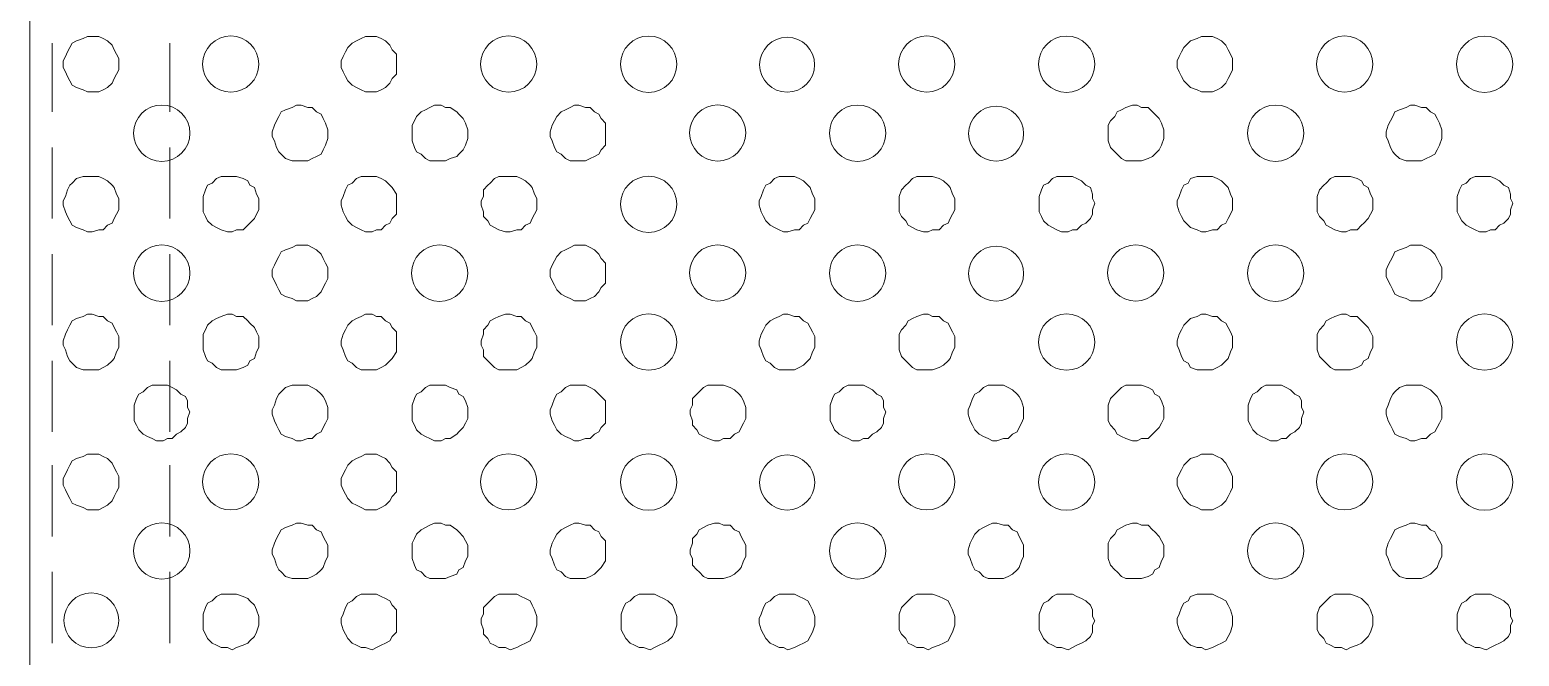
# Model space of a CAD drawing. Header units: inches. Extents: x 0.21 to 4.55, y 0.23 to 3.12.
# Drawn here: x 0.5311 to 0.8519, y 1.1862 to 1.3212 of the extents above; entities that cross this region are included whole.
import ezdxf

# ---------------------------------------------------------------- set-up
doc = ezdxf.new("R2010")
doc.units = ezdxf.units.IN
doc.header["$MEASUREMENT"] = 0
doc.layers.add('PDF_PROYECCION 2', color=7, linetype='Continuous')
doc.layers.add('PDF_punteadas', color=20, linetype='Continuous', true_color=0xff3f00)

msp = doc.modelspace()

# ---------------------------------------------------------------- linework, layer by layer
at = {"layer": 'PDF_PROYECCION 2', "lineweight": 5}
for points in [[(0.53115, 1.36043), (1.7406, 1.36043), (1.7406, 1.05591), (0.53115, 1.05591)], [(0.5503, 1.31351), (0.5503, 1.31494), (0.54982, 1.3159), (0.54934, 1.31686), (0.54886, 1.31782), (0.54791, 1.31877), (0.54695, 1.31925), (0.54599, 1.31973), (0.54456, 1.31973), (0.5436, 1.31973), (0.54264, 1.31925), (0.5412, 1.31877), (0.54025, 1.3183), (0.53977, 1.31734), (0.53929, 1.31638), (0.53881, 1.31542), (0.53833, 1.31447), (0.53833, 1.31303), (0.53881, 1.31207), (0.53929, 1.31111), (0.53977, 1.31016), (0.54025, 1.3092), (0.5412, 1.30872), (0.54264, 1.30824), (0.5436, 1.30776), (0.54456, 1.30776), (0.54599, 1.30776), (0.54695, 1.30824), (0.54791, 1.30872), (0.54886, 1.30968), (0.54934, 1.31064), (0.54982, 1.31159), (0.5503, 1.31255)], [(0.61015, 1.31351), (0.61015, 1.31494), (0.61015, 1.3159), (0.60919, 1.31686), (0.60871, 1.31782), (0.60776, 1.31877), (0.6068, 1.31925), (0.60584, 1.31973), (0.60488, 1.31973), (0.60345, 1.31973), (0.60249, 1.31925), (0.60153, 1.31877), (0.60057, 1.3183), (0.59962, 1.31734), (0.59914, 1.31638), (0.59866, 1.31542), (0.59818, 1.31447), (0.59818, 1.31303), (0.59866, 1.31207), (0.59914, 1.31111), (0.59962, 1.31016), (0.60057, 1.3092), (0.60153, 1.30872), (0.60249, 1.30824), (0.60345, 1.30776), (0.60488, 1.30776), (0.60584, 1.30776), (0.6068, 1.30824), (0.60776, 1.30872), (0.60871, 1.30968), (0.60919, 1.31064), (0.61015, 1.31159), (0.61015, 1.31255)], [(0.79018, 1.31351), (0.79018, 1.31494), (0.7897, 1.3159), (0.78922, 1.31686), (0.78874, 1.31782), (0.78779, 1.31877), (0.78683, 1.31925), (0.78587, 1.31973), (0.78443, 1.31973), (0.78348, 1.31973), (0.78252, 1.31925), (0.78108, 1.31877), (0.7806, 1.3183), (0.77965, 1.31734), (0.77917, 1.31638), (0.77869, 1.31542), (0.77821, 1.31447), (0.77821, 1.31303), (0.77869, 1.31207), (0.77917, 1.31111), (0.77965, 1.31016), (0.7806, 1.3092), (0.78108, 1.30872), (0.78252, 1.30824), (0.78348, 1.30776), (0.78443, 1.30776), (0.78587, 1.30776), (0.78683, 1.30824), (0.78779, 1.30872), (0.78874, 1.30968), (0.78922, 1.31064), (0.7897, 1.31159), (0.79018, 1.31255)], [(0.59531, 1.29867), (0.59531, 1.29962), (0.59483, 1.30106), (0.59435, 1.30202), (0.59387, 1.30297), (0.59291, 1.30345), (0.59196, 1.30441), (0.591, 1.30441), (0.58956, 1.30489), (0.5886, 1.30489), (0.58765, 1.30441), (0.58621, 1.30393), (0.58525, 1.30345), (0.58477, 1.3025), (0.5843, 1.30154), (0.58382, 1.30058), (0.58334, 1.29914), (0.58334, 1.29819), (0.58382, 1.29723), (0.5843, 1.29579), (0.58477, 1.29483), (0.58525, 1.29436), (0.58621, 1.2934), (0.58765, 1.29292), (0.5886, 1.29292), (0.58956, 1.29292), (0.591, 1.29292), (0.59196, 1.2934), (0.59291, 1.29388), (0.59387, 1.29436), (0.59435, 1.29531), (0.59483, 1.29627), (0.59531, 1.29771)], [(0.62547, 1.29867), (0.62547, 1.29962), (0.62499, 1.30106), (0.62451, 1.30202), (0.62356, 1.30297), (0.62308, 1.30345), (0.62164, 1.30441), (0.62068, 1.30441), (0.61973, 1.30489), (0.61829, 1.30489), (0.61733, 1.30441), (0.61638, 1.30393), (0.61542, 1.30345), (0.61446, 1.3025), (0.61398, 1.30154), (0.6135, 1.30058), (0.6135, 1.29914), (0.6135, 1.29819), (0.6135, 1.29723), (0.61398, 1.29579), (0.61446, 1.29483), (0.61542, 1.29436), (0.61638, 1.2934), (0.61733, 1.29292), (0.61829, 1.29292), (0.61973, 1.29292), (0.62068, 1.29292), (0.62164, 1.2934), (0.62308, 1.29388), (0.62356, 1.29436), (0.62451, 1.29531), (0.62499, 1.29627), (0.62547, 1.29771)], [(0.65516, 1.29867), (0.65516, 1.29962), (0.65516, 1.30106), (0.6542, 1.30202), (0.65372, 1.30297), (0.65276, 1.30345), (0.65181, 1.30441), (0.65085, 1.30441), (0.64941, 1.30489), (0.64845, 1.30489), (0.6475, 1.30441), (0.64654, 1.30393), (0.64558, 1.30345), (0.64462, 1.3025), (0.64415, 1.30154), (0.64367, 1.30058), (0.64319, 1.29914), (0.64319, 1.29819), (0.64367, 1.29723), (0.64415, 1.29579), (0.64462, 1.29483), (0.64558, 1.29436), (0.64654, 1.2934), (0.6475, 1.29292), (0.64845, 1.29292), (0.64941, 1.29292), (0.65085, 1.29292), (0.65181, 1.2934), (0.65276, 1.29388), (0.65372, 1.29436), (0.6542, 1.29531), (0.65516, 1.29627), (0.65516, 1.29771)], [(0.77534, 1.29867), (0.77534, 1.29962), (0.77486, 1.30106), (0.77438, 1.30202), (0.77342, 1.30297), (0.77294, 1.30345), (0.77199, 1.30441), (0.77055, 1.30441), (0.76959, 1.30489), (0.76863, 1.30489), (0.7672, 1.30441), (0.76624, 1.30393), (0.76528, 1.30345), (0.7648, 1.3025), (0.76385, 1.30154), (0.76337, 1.30058), (0.76337, 1.29914), (0.76337, 1.29819), (0.76337, 1.29723), (0.76385, 1.29579), (0.7648, 1.29483), (0.76528, 1.29436), (0.76624, 1.2934), (0.7672, 1.29292), (0.76863, 1.29292), (0.76959, 1.29292), (0.77055, 1.29292), (0.77199, 1.2934), (0.77294, 1.29388), (0.77342, 1.29436), (0.77438, 1.29531), (0.77486, 1.29627), (0.77534, 1.29771)], [(0.83519, 1.29867), (0.83519, 1.29962), (0.83471, 1.30106), (0.83423, 1.30202), (0.83375, 1.30297), (0.83279, 1.30345), (0.83184, 1.30441), (0.83088, 1.30441), (0.82944, 1.30489), (0.82848, 1.30489), (0.82753, 1.30441), (0.82609, 1.30393), (0.82513, 1.30345), (0.82465, 1.3025), (0.82417, 1.30154), (0.8237, 1.30058), (0.82322, 1.29914), (0.82322, 1.29819), (0.8237, 1.29723), (0.82417, 1.29579), (0.82465, 1.29483), (0.82513, 1.29436), (0.82609, 1.2934), (0.82753, 1.29292), (0.82848, 1.29292), (0.82944, 1.29292), (0.83088, 1.29292), (0.83184, 1.2934), (0.83279, 1.29388), (0.83375, 1.29436), (0.83423, 1.29531), (0.83471, 1.29627), (0.83519, 1.29771)], [(0.5503, 1.28382), (0.5503, 1.28478), (0.54982, 1.28574), (0.54934, 1.28717), (0.54886, 1.28765), (0.54791, 1.28861), (0.54695, 1.28909), (0.54599, 1.28957), (0.54456, 1.28957), (0.5436, 1.28957), (0.54264, 1.28957), (0.5412, 1.28909), (0.54025, 1.28813), (0.53977, 1.28765), (0.53929, 1.2867), (0.53881, 1.28526), (0.53833, 1.2843), (0.53833, 1.28334), (0.53881, 1.28191), (0.53929, 1.28095), (0.53977, 1.27999), (0.54025, 1.27903), (0.5412, 1.27856), (0.54264, 1.27808), (0.5436, 1.2776), (0.54456, 1.2776), (0.54599, 1.27808), (0.54695, 1.27808), (0.54791, 1.27903), (0.54886, 1.27951), (0.54934, 1.28047), (0.54982, 1.28143), (0.5503, 1.28239)], [(0.58047, 1.28382), (0.58047, 1.28478), (0.57999, 1.28574), (0.57951, 1.28717), (0.57855, 1.28765), (0.57807, 1.28861), (0.57711, 1.28909), (0.57568, 1.28957), (0.57472, 1.28957), (0.57376, 1.28957), (0.57233, 1.28957), (0.57137, 1.28909), (0.57041, 1.28813), (0.56945, 1.28765), (0.56897, 1.2867), (0.5685, 1.28526), (0.5685, 1.2843), (0.5685, 1.28334), (0.5685, 1.28191), (0.56897, 1.28095), (0.56945, 1.27999), (0.57041, 1.27903), (0.57137, 1.27856), (0.57233, 1.27808), (0.57376, 1.2776), (0.57472, 1.2776), (0.57568, 1.27808), (0.57711, 1.27808), (0.57807, 1.27903), (0.57855, 1.27951), (0.57951, 1.28047), (0.57999, 1.28143), (0.58047, 1.28239)], [(0.61015, 1.28382), (0.61015, 1.28478), (0.61015, 1.28574), (0.60919, 1.28717), (0.60871, 1.28765), (0.60776, 1.28861), (0.6068, 1.28909), (0.60584, 1.28957), (0.60488, 1.28957), (0.60345, 1.28957), (0.60249, 1.28957), (0.60153, 1.28909), (0.60057, 1.28813), (0.59962, 1.28765), (0.59914, 1.2867), (0.59866, 1.28526), (0.59818, 1.2843), (0.59818, 1.28334), (0.59866, 1.28191), (0.59914, 1.28095), (0.59962, 1.27999), (0.60057, 1.27903), (0.60153, 1.27856), (0.60249, 1.27808), (0.60345, 1.2776), (0.60488, 1.2776), (0.60584, 1.27808), (0.6068, 1.27808), (0.60776, 1.27903), (0.60871, 1.27951), (0.60919, 1.28047), (0.61015, 1.28143), (0.61015, 1.28239)], [(0.64032, 1.28382), (0.64032, 1.28478), (0.63984, 1.28574), (0.63936, 1.28717), (0.63888, 1.28765), (0.63792, 1.28861), (0.63696, 1.28909), (0.63601, 1.28957), (0.63457, 1.28957), (0.63361, 1.28957), (0.63218, 1.28957), (0.63122, 1.28909), (0.63026, 1.28813), (0.62978, 1.28765), (0.62882, 1.2867), (0.62882, 1.28526), (0.62835, 1.2843), (0.62835, 1.28334), (0.62882, 1.28191), (0.62882, 1.28095), (0.62978, 1.27999), (0.63026, 1.27903), (0.63122, 1.27856), (0.63218, 1.27808), (0.63361, 1.2776), (0.63457, 1.2776), (0.63601, 1.27808), (0.63696, 1.27808), (0.63792, 1.27903), (0.63888, 1.27951), (0.63936, 1.28047), (0.63984, 1.28143), (0.64032, 1.28239)], [(0.70017, 1.28382), (0.70017, 1.28478), (0.69969, 1.28574), (0.69921, 1.28717), (0.69873, 1.28765), (0.69777, 1.28861), (0.69681, 1.28909), (0.69586, 1.28957), (0.69442, 1.28957), (0.69346, 1.28957), (0.6925, 1.28957), (0.69155, 1.28909), (0.69059, 1.28813), (0.68963, 1.28765), (0.68915, 1.2867), (0.68867, 1.28526), (0.6882, 1.2843), (0.6882, 1.28334), (0.68867, 1.28191), (0.68915, 1.28095), (0.68963, 1.27999), (0.69059, 1.27903), (0.69155, 1.27856), (0.6925, 1.27808), (0.69346, 1.2776), (0.69442, 1.2776), (0.69586, 1.27808), (0.69681, 1.27808), (0.69777, 1.27903), (0.69873, 1.27951), (0.69921, 1.28047), (0.69969, 1.28143), (0.70017, 1.28239)], [(0.73033, 1.28382), (0.73033, 1.28478), (0.72985, 1.28574), (0.72937, 1.28717), (0.72889, 1.28765), (0.72794, 1.28861), (0.72698, 1.28909), (0.72554, 1.28957), (0.72458, 1.28957), (0.72363, 1.28957), (0.72219, 1.28957), (0.72123, 1.28909), (0.72027, 1.28813), (0.7198, 1.28765), (0.71884, 1.2867), (0.71836, 1.28526), (0.71836, 1.2843), (0.71836, 1.28334), (0.71836, 1.28191), (0.71884, 1.28095), (0.7198, 1.27999), (0.72027, 1.27903), (0.72123, 1.27856), (0.72219, 1.27808), (0.72363, 1.2776), (0.72458, 1.2776), (0.72554, 1.27808), (0.72698, 1.27808), (0.72794, 1.27903), (0.72889, 1.27951), (0.72937, 1.28047), (0.72985, 1.28143), (0.73033, 1.28239)], [(0.76049, 1.28382), (0.76002, 1.28478), (0.76002, 1.28574), (0.75954, 1.28717), (0.75858, 1.28765), (0.75762, 1.28861), (0.75666, 1.28909), (0.75571, 1.28957), (0.75475, 1.28957), (0.75331, 1.28957), (0.75235, 1.28957), (0.7514, 1.28909), (0.75044, 1.28813), (0.74948, 1.28765), (0.749, 1.2867), (0.74852, 1.28526), (0.74852, 1.2843), (0.74852, 1.28334), (0.74852, 1.28191), (0.749, 1.28095), (0.74948, 1.27999), (0.75044, 1.27903), (0.7514, 1.27856), (0.75235, 1.27808), (0.75331, 1.2776), (0.75475, 1.2776), (0.75571, 1.27808), (0.75666, 1.27808), (0.75762, 1.27903), (0.75858, 1.27951), (0.75954, 1.28047), (0.76002, 1.28143), (0.76002, 1.28239)], [(0.79018, 1.28382), (0.79018, 1.28478), (0.7897, 1.28574), (0.78922, 1.28717), (0.78874, 1.28765), (0.78779, 1.28861), (0.78683, 1.28909), (0.78587, 1.28957), (0.78443, 1.28957), (0.78348, 1.28957), (0.78252, 1.28957), (0.78108, 1.28909), (0.7806, 1.28813), (0.77965, 1.28765), (0.77917, 1.2867), (0.77869, 1.28526), (0.77821, 1.2843), (0.77821, 1.28334), (0.77869, 1.28191), (0.77917, 1.28095), (0.77965, 1.27999), (0.7806, 1.27903), (0.78108, 1.27856), (0.78252, 1.27808), (0.78348, 1.2776), (0.78443, 1.2776), (0.78587, 1.27808), (0.78683, 1.27808), (0.78779, 1.27903), (0.78874, 1.27951), (0.78922, 1.28047), (0.7897, 1.28143), (0.79018, 1.28239)], [(0.82034, 1.28382), (0.82034, 1.28478), (0.81987, 1.28574), (0.81939, 1.28717), (0.81843, 1.28765), (0.81795, 1.28861), (0.81699, 1.28909), (0.81556, 1.28957), (0.8146, 1.28957), (0.81364, 1.28957), (0.8122, 1.28957), (0.81125, 1.28909), (0.81029, 1.28813), (0.80981, 1.28765), (0.80885, 1.2867), (0.80837, 1.28526), (0.80837, 1.2843), (0.80837, 1.28334), (0.80837, 1.28191), (0.80885, 1.28095), (0.80981, 1.27999), (0.81029, 1.27903), (0.81125, 1.27856), (0.8122, 1.27808), (0.81364, 1.2776), (0.8146, 1.2776), (0.81556, 1.27808), (0.81699, 1.27808), (0.81795, 1.27903), (0.81843, 1.27951), (0.81939, 1.28047), (0.81987, 1.28143), (0.82034, 1.28239)], [(0.85051, 1.28382), (0.85003, 1.28478), (0.85003, 1.28574), (0.84955, 1.28717), (0.84859, 1.28765), (0.84764, 1.28861), (0.84668, 1.28909), (0.84572, 1.28957), (0.84476, 1.28957), (0.84333, 1.28957), (0.84237, 1.28957), (0.84141, 1.28909), (0.84045, 1.28813), (0.8395, 1.28765), (0.83902, 1.2867), (0.83854, 1.28526), (0.83854, 1.2843), (0.83854, 1.28334), (0.83854, 1.28191), (0.83902, 1.28095), (0.8395, 1.27999), (0.84045, 1.27903), (0.84141, 1.27856), (0.84237, 1.27808), (0.84333, 1.2776), (0.84476, 1.2776), (0.84572, 1.27808), (0.84668, 1.27808), (0.84764, 1.27903), (0.84859, 1.27951), (0.84955, 1.28047), (0.85003, 1.28143), (0.85003, 1.28239)], [(0.59531, 1.2685), (0.59531, 1.26994), (0.59483, 1.27089), (0.59435, 1.27185), (0.59387, 1.27281), (0.59291, 1.27377), (0.59196, 1.27425), (0.591, 1.27473), (0.58956, 1.27473), (0.5886, 1.27473), (0.58765, 1.27425), (0.58621, 1.27377), (0.58525, 1.27329), (0.58477, 1.27233), (0.5843, 1.27137), (0.58382, 1.27042), (0.58334, 1.26946), (0.58334, 1.26802), (0.58382, 1.26706), (0.5843, 1.26611), (0.58477, 1.26515), (0.58525, 1.26419), (0.58621, 1.26371), (0.58765, 1.26323), (0.5886, 1.26276), (0.58956, 1.26276), (0.591, 1.26276), (0.59196, 1.26323), (0.59291, 1.26371), (0.59387, 1.26467), (0.59435, 1.26563), (0.59483, 1.26659), (0.59531, 1.26754)], [(0.65516, 1.2685), (0.65516, 1.26994), (0.65516, 1.27089), (0.6542, 1.27185), (0.65372, 1.27281), (0.65276, 1.27377), (0.65181, 1.27425), (0.65085, 1.27473), (0.64941, 1.27473), (0.64845, 1.27473), (0.6475, 1.27425), (0.64654, 1.27377), (0.64558, 1.27329), (0.64462, 1.27233), (0.64415, 1.27137), (0.64367, 1.27042), (0.64319, 1.26946), (0.64319, 1.26802), (0.64367, 1.26706), (0.64415, 1.26611), (0.64462, 1.26515), (0.64558, 1.26419), (0.64654, 1.26371), (0.6475, 1.26323), (0.64845, 1.26276), (0.64941, 1.26276), (0.65085, 1.26276), (0.65181, 1.26323), (0.65276, 1.26371), (0.65372, 1.26467), (0.6542, 1.26563), (0.65516, 1.26659), (0.65516, 1.26754)], [(0.83519, 1.2685), (0.83519, 1.26994), (0.83471, 1.27089), (0.83423, 1.27185), (0.83375, 1.27281), (0.83279, 1.27377), (0.83184, 1.27425), (0.83088, 1.27473), (0.82944, 1.27473), (0.82848, 1.27473), (0.82753, 1.27425), (0.82609, 1.27377), (0.82513, 1.27329), (0.82465, 1.27233), (0.82417, 1.27137), (0.8237, 1.27042), (0.82322, 1.26946), (0.82322, 1.26802), (0.8237, 1.26706), (0.82417, 1.26611), (0.82465, 1.26515), (0.82513, 1.26419), (0.82609, 1.26371), (0.82753, 1.26323), (0.82848, 1.26276), (0.82944, 1.26276), (0.83088, 1.26276), (0.83184, 1.26323), (0.83279, 1.26371), (0.83375, 1.26467), (0.83423, 1.26563), (0.83471, 1.26659), (0.83519, 1.26754)], [(0.5503, 1.25366), (0.5503, 1.25509), (0.54982, 1.25605), (0.54934, 1.25701), (0.54886, 1.25797), (0.54791, 1.25845), (0.54695, 1.2594), (0.54599, 1.2594), (0.54456, 1.25988), (0.5436, 1.25988), (0.54264, 1.2594), (0.5412, 1.25892), (0.54025, 1.25845), (0.53977, 1.25749), (0.53929, 1.25653), (0.53881, 1.25557), (0.53833, 1.25414), (0.53833, 1.25318), (0.53881, 1.25222), (0.53929, 1.25079), (0.53977, 1.24983), (0.54025, 1.24935), (0.5412, 1.24839), (0.54264, 1.24791), (0.5436, 1.24791), (0.54456, 1.24791), (0.54599, 1.24791), (0.54695, 1.24839), (0.54791, 1.24887), (0.54886, 1.24983), (0.54934, 1.25031), (0.54982, 1.25174), (0.5503, 1.2527)], [(0.58047, 1.25366), (0.58047, 1.25509), (0.57999, 1.25605), (0.57951, 1.25701), (0.57855, 1.25797), (0.57807, 1.25845), (0.57711, 1.2594), (0.57568, 1.2594), (0.57472, 1.25988), (0.57376, 1.25988), (0.57233, 1.2594), (0.57137, 1.25892), (0.57041, 1.25845), (0.56945, 1.25749), (0.56897, 1.25653), (0.5685, 1.25557), (0.5685, 1.25414), (0.5685, 1.25318), (0.5685, 1.25222), (0.56897, 1.25079), (0.56945, 1.24983), (0.57041, 1.24935), (0.57137, 1.24839), (0.57233, 1.24791), (0.57376, 1.24791), (0.57472, 1.24791), (0.57568, 1.24791), (0.57711, 1.24839), (0.57807, 1.24887), (0.57855, 1.24983), (0.57951, 1.25031), (0.57999, 1.25174), (0.58047, 1.2527)], [(0.61015, 1.25366), (0.61015, 1.25509), (0.61015, 1.25605), (0.60919, 1.25701), (0.60871, 1.25797), (0.60776, 1.25845), (0.6068, 1.2594), (0.60584, 1.2594), (0.60488, 1.25988), (0.60345, 1.25988), (0.60249, 1.2594), (0.60153, 1.25892), (0.60057, 1.25845), (0.59962, 1.25749), (0.59914, 1.25653), (0.59866, 1.25557), (0.59818, 1.25414), (0.59818, 1.25318), (0.59866, 1.25222), (0.59914, 1.25079), (0.59962, 1.24983), (0.60057, 1.24935), (0.60153, 1.24839), (0.60249, 1.24791), (0.60345, 1.24791), (0.60488, 1.24791), (0.60584, 1.24791), (0.6068, 1.24839), (0.60776, 1.24887), (0.60871, 1.24983), (0.60919, 1.25031), (0.61015, 1.25174), (0.61015, 1.2527)], [(0.64032, 1.25366), (0.64032, 1.25509), (0.63984, 1.25605), (0.63936, 1.25701), (0.63888, 1.25797), (0.63792, 1.25845), (0.63696, 1.2594), (0.63601, 1.2594), (0.63457, 1.25988), (0.63361, 1.25988), (0.63218, 1.2594), (0.63122, 1.25892), (0.63026, 1.25845), (0.62978, 1.25749), (0.62882, 1.25653), (0.62882, 1.25557), (0.62835, 1.25414), (0.62835, 1.25318), (0.62882, 1.25222), (0.62882, 1.25079), (0.62978, 1.24983), (0.63026, 1.24935), (0.63122, 1.24839), (0.63218, 1.24791), (0.63361, 1.24791), (0.63457, 1.24791), (0.63601, 1.24791), (0.63696, 1.24839), (0.63792, 1.24887), (0.63888, 1.24983), (0.63936, 1.25031), (0.63984, 1.25174), (0.64032, 1.2527)], [(0.70017, 1.25366), (0.70017, 1.25509), (0.69969, 1.25605), (0.69921, 1.25701), (0.69873, 1.25797), (0.69777, 1.25845), (0.69681, 1.2594), (0.69586, 1.2594), (0.69442, 1.25988), (0.69346, 1.25988), (0.6925, 1.2594), (0.69155, 1.25892), (0.69059, 1.25845), (0.68963, 1.25749), (0.68915, 1.25653), (0.68867, 1.25557), (0.6882, 1.25414), (0.6882, 1.25318), (0.68867, 1.25222), (0.68915, 1.25079), (0.68963, 1.24983), (0.69059, 1.24935), (0.69155, 1.24839), (0.6925, 1.24791), (0.69346, 1.24791), (0.69442, 1.24791), (0.69586, 1.24791), (0.69681, 1.24839), (0.69777, 1.24887), (0.69873, 1.24983), (0.69921, 1.25031), (0.69969, 1.25174), (0.70017, 1.2527)], [(0.73033, 1.25366), (0.73033, 1.25509), (0.72985, 1.25605), (0.72937, 1.25701), (0.72889, 1.25797), (0.72794, 1.25845), (0.72698, 1.2594), (0.72554, 1.2594), (0.72458, 1.25988), (0.72363, 1.25988), (0.72219, 1.2594), (0.72123, 1.25892), (0.72027, 1.25845), (0.7198, 1.25749), (0.71884, 1.25653), (0.71836, 1.25557), (0.71836, 1.25414), (0.71836, 1.25318), (0.71836, 1.25222), (0.71884, 1.25079), (0.7198, 1.24983), (0.72027, 1.24935), (0.72123, 1.24839), (0.72219, 1.24791), (0.72363, 1.24791), (0.72458, 1.24791), (0.72554, 1.24791), (0.72698, 1.24839), (0.72794, 1.24887), (0.72889, 1.24983), (0.72937, 1.25031), (0.72985, 1.25174), (0.73033, 1.2527)], [(0.79018, 1.25366), (0.79018, 1.25509), (0.7897, 1.25605), (0.78922, 1.25701), (0.78874, 1.25797), (0.78779, 1.25845), (0.78683, 1.2594), (0.78587, 1.2594), (0.78443, 1.25988), (0.78348, 1.25988), (0.78252, 1.2594), (0.78108, 1.25892), (0.7806, 1.25845), (0.77965, 1.25749), (0.77917, 1.25653), (0.77869, 1.25557), (0.77821, 1.25414), (0.77821, 1.25318), (0.77869, 1.25222), (0.77917, 1.25079), (0.77965, 1.24983), (0.7806, 1.24935), (0.78108, 1.24839), (0.78252, 1.24791), (0.78348, 1.24791), (0.78443, 1.24791), (0.78587, 1.24791), (0.78683, 1.24839), (0.78779, 1.24887), (0.78874, 1.24983), (0.78922, 1.25031), (0.7897, 1.25174), (0.79018, 1.2527)], [(0.82034, 1.25366), (0.82034, 1.25509), (0.81987, 1.25605), (0.81939, 1.25701), (0.81843, 1.25797), (0.81795, 1.25845), (0.81699, 1.2594), (0.81556, 1.2594), (0.8146, 1.25988), (0.81364, 1.25988), (0.8122, 1.2594), (0.81125, 1.25892), (0.81029, 1.25845), (0.80981, 1.25749), (0.80885, 1.25653), (0.80837, 1.25557), (0.80837, 1.25414), (0.80837, 1.25318), (0.80837, 1.25222), (0.80885, 1.25079), (0.80981, 1.24983), (0.81029, 1.24935), (0.81125, 1.24839), (0.8122, 1.24791), (0.81364, 1.24791), (0.8146, 1.24791), (0.81556, 1.24791), (0.81699, 1.24839), (0.81795, 1.24887), (0.81843, 1.24983), (0.81939, 1.25031), (0.81987, 1.25174), (0.82034, 1.2527)], [(0.56562, 1.23882), (0.56514, 1.23977), (0.56514, 1.24121), (0.56466, 1.24217), (0.56371, 1.24265), (0.56275, 1.2436), (0.56179, 1.24408), (0.56083, 1.24456), (0.55988, 1.24456), (0.55844, 1.24456), (0.55748, 1.24456), (0.55653, 1.24408), (0.55557, 1.24312), (0.55461, 1.24265), (0.55413, 1.24169), (0.55365, 1.24025), (0.55365, 1.23929), (0.55365, 1.23834), (0.55365, 1.2369), (0.55413, 1.23594), (0.55461, 1.23498), (0.55557, 1.23403), (0.55653, 1.23355), (0.55748, 1.23307), (0.55844, 1.23259), (0.55988, 1.23259), (0.56083, 1.23307), (0.56179, 1.23307), (0.56275, 1.23403), (0.56371, 1.23451), (0.56466, 1.23546), (0.56514, 1.23642), (0.56514, 1.23738)], [(0.59531, 1.23882), (0.59531, 1.23977), (0.59483, 1.24121), (0.59435, 1.24217), (0.59387, 1.24265), (0.59291, 1.2436), (0.59196, 1.24408), (0.591, 1.24456), (0.58956, 1.24456), (0.5886, 1.24456), (0.58765, 1.24456), (0.58621, 1.24408), (0.58525, 1.24312), (0.58477, 1.24265), (0.5843, 1.24169), (0.58382, 1.24025), (0.58334, 1.23929), (0.58334, 1.23834), (0.58382, 1.2369), (0.5843, 1.23594), (0.58477, 1.23498), (0.58525, 1.23403), (0.58621, 1.23355), (0.58765, 1.23307), (0.5886, 1.23259), (0.58956, 1.23259), (0.591, 1.23307), (0.59196, 1.23307), (0.59291, 1.23403), (0.59387, 1.23451), (0.59435, 1.23546), (0.59483, 1.23642), (0.59531, 1.23738)], [(0.62547, 1.23882), (0.62547, 1.23977), (0.62499, 1.24121), (0.62451, 1.24217), (0.62356, 1.24265), (0.62308, 1.2436), (0.62164, 1.24408), (0.62068, 1.24456), (0.61973, 1.24456), (0.61829, 1.24456), (0.61733, 1.24456), (0.61638, 1.24408), (0.61542, 1.24312), (0.61446, 1.24265), (0.61398, 1.24169), (0.6135, 1.24025), (0.6135, 1.23929), (0.6135, 1.23834), (0.6135, 1.2369), (0.61398, 1.23594), (0.61446, 1.23498), (0.61542, 1.23403), (0.61638, 1.23355), (0.61733, 1.23307), (0.61829, 1.23259), (0.61973, 1.23259), (0.62068, 1.23307), (0.62164, 1.23307), (0.62308, 1.23403), (0.62356, 1.23451), (0.62451, 1.23546), (0.62499, 1.23642), (0.62547, 1.23738)], [(0.65516, 1.23882), (0.65516, 1.23977), (0.65516, 1.24121), (0.6542, 1.24217), (0.65372, 1.24265), (0.65276, 1.2436), (0.65181, 1.24408), (0.65085, 1.24456), (0.64941, 1.24456), (0.64845, 1.24456), (0.6475, 1.24456), (0.64654, 1.24408), (0.64558, 1.24312), (0.64462, 1.24265), (0.64415, 1.24169), (0.64367, 1.24025), (0.64319, 1.23929), (0.64319, 1.23834), (0.64367, 1.2369), (0.64415, 1.23594), (0.64462, 1.23498), (0.64558, 1.23403), (0.64654, 1.23355), (0.6475, 1.23307), (0.64845, 1.23259), (0.64941, 1.23259), (0.65085, 1.23307), (0.65181, 1.23307), (0.65276, 1.23403), (0.65372, 1.23451), (0.6542, 1.23546), (0.65516, 1.23642), (0.65516, 1.23738)], [(0.68532, 1.23882), (0.68532, 1.23977), (0.68484, 1.24121), (0.68436, 1.24217), (0.68389, 1.24265), (0.68293, 1.2436), (0.68197, 1.24408), (0.68053, 1.24456), (0.67958, 1.24456), (0.67862, 1.24456), (0.67718, 1.24456), (0.67623, 1.24408), (0.67527, 1.24312), (0.67479, 1.24265), (0.67383, 1.24169), (0.67383, 1.24025), (0.67335, 1.23929), (0.67335, 1.23834), (0.67383, 1.2369), (0.67383, 1.23594), (0.67479, 1.23498), (0.67527, 1.23403), (0.67623, 1.23355), (0.67718, 1.23307), (0.67862, 1.23259), (0.67958, 1.23259), (0.68053, 1.23307), (0.68197, 1.23307), (0.68293, 1.23403), (0.68389, 1.23451), (0.68436, 1.23546), (0.68484, 1.23642), (0.68532, 1.23738)], [(0.71549, 1.23882), (0.71501, 1.23977), (0.71501, 1.24121), (0.71453, 1.24217), (0.71357, 1.24265), (0.71261, 1.2436), (0.71166, 1.24408), (0.7107, 1.24456), (0.70974, 1.24456), (0.7083, 1.24456), (0.70735, 1.24456), (0.70639, 1.24408), (0.70543, 1.24312), (0.70447, 1.24265), (0.704, 1.24169), (0.70352, 1.24025), (0.70352, 1.23929), (0.70352, 1.23834), (0.70352, 1.2369), (0.704, 1.23594), (0.70447, 1.23498), (0.70543, 1.23403), (0.70639, 1.23355), (0.70735, 1.23307), (0.7083, 1.23259), (0.70974, 1.23259), (0.7107, 1.23307), (0.71166, 1.23307), (0.71261, 1.23403), (0.71357, 1.23451), (0.71453, 1.23546), (0.71501, 1.23642), (0.71501, 1.23738)], [(0.74517, 1.23882), (0.74517, 1.23977), (0.74469, 1.24121), (0.74421, 1.24217), (0.74374, 1.24265), (0.74278, 1.2436), (0.74182, 1.24408), (0.74086, 1.24456), (0.73943, 1.24456), (0.73847, 1.24456), (0.73751, 1.24456), (0.73655, 1.24408), (0.7356, 1.24312), (0.73464, 1.24265), (0.73416, 1.24169), (0.73368, 1.24025), (0.7332, 1.23929), (0.7332, 1.23834), (0.73368, 1.2369), (0.73416, 1.23594), (0.73464, 1.23498), (0.7356, 1.23403), (0.73655, 1.23355), (0.73751, 1.23307), (0.73847, 1.23259), (0.73943, 1.23259), (0.74086, 1.23307), (0.74182, 1.23307), (0.74278, 1.23403), (0.74374, 1.23451), (0.74421, 1.23546), (0.74469, 1.23642), (0.74517, 1.23738)], [(0.77534, 1.23882), (0.77534, 1.23977), (0.77486, 1.24121), (0.77438, 1.24217), (0.77342, 1.24265), (0.77294, 1.2436), (0.77199, 1.24408), (0.77055, 1.24456), (0.76959, 1.24456), (0.76863, 1.24456), (0.7672, 1.24456), (0.76624, 1.24408), (0.76528, 1.24312), (0.7648, 1.24265), (0.76385, 1.24169), (0.76337, 1.24025), (0.76337, 1.23929), (0.76337, 1.23834), (0.76337, 1.2369), (0.76385, 1.23594), (0.7648, 1.23498), (0.76528, 1.23403), (0.76624, 1.23355), (0.7672, 1.23307), (0.76863, 1.23259), (0.76959, 1.23259), (0.77055, 1.23307), (0.77199, 1.23307), (0.77294, 1.23403), (0.77342, 1.23451), (0.77438, 1.23546), (0.77486, 1.23642), (0.77534, 1.23738)], [(0.8055, 1.23882), (0.80502, 1.23977), (0.80502, 1.24121), (0.80454, 1.24217), (0.80359, 1.24265), (0.80263, 1.2436), (0.80167, 1.24408), (0.80071, 1.24456), (0.79976, 1.24456), (0.79832, 1.24456), (0.79736, 1.24456), (0.7964, 1.24408), (0.79545, 1.24312), (0.79449, 1.24265), (0.79401, 1.24169), (0.79353, 1.24025), (0.79353, 1.23929), (0.79353, 1.23834), (0.79353, 1.2369), (0.79401, 1.23594), (0.79449, 1.23498), (0.79545, 1.23403), (0.7964, 1.23355), (0.79736, 1.23307), (0.79832, 1.23259), (0.79976, 1.23259), (0.80071, 1.23307), (0.80167, 1.23307), (0.80263, 1.23403), (0.80359, 1.23451), (0.80454, 1.23546), (0.80502, 1.23642), (0.80502, 1.23738)], [(0.83519, 1.23882), (0.83519, 1.23977), (0.83471, 1.24121), (0.83423, 1.24217), (0.83375, 1.24265), (0.83279, 1.2436), (0.83184, 1.24408), (0.83088, 1.24456), (0.82944, 1.24456), (0.82848, 1.24456), (0.82753, 1.24456), (0.82609, 1.24408), (0.82513, 1.24312), (0.82465, 1.24265), (0.82417, 1.24169), (0.8237, 1.24025), (0.82322, 1.23929), (0.82322, 1.23834), (0.8237, 1.2369), (0.82417, 1.23594), (0.82465, 1.23498), (0.82513, 1.23403), (0.82609, 1.23355), (0.82753, 1.23307), (0.82848, 1.23259), (0.82944, 1.23259), (0.83088, 1.23307), (0.83184, 1.23307), (0.83279, 1.23403), (0.83375, 1.23451), (0.83423, 1.23546), (0.83471, 1.23642), (0.83519, 1.23738)], [(0.5503, 1.22397), (0.5503, 1.22493), (0.54982, 1.22589), (0.54934, 1.22685), (0.54886, 1.2278), (0.54791, 1.22876), (0.54695, 1.22924), (0.54599, 1.22972), (0.54456, 1.22972), (0.5436, 1.22972), (0.54264, 1.22924), (0.5412, 1.22876), (0.54025, 1.22828), (0.53977, 1.22732), (0.53929, 1.22637), (0.53881, 1.22541), (0.53833, 1.22445), (0.53833, 1.22301), (0.53881, 1.22206), (0.53929, 1.2211), (0.53977, 1.22014), (0.54025, 1.21918), (0.5412, 1.21871), (0.54264, 1.21823), (0.5436, 1.21775), (0.54456, 1.21775), (0.54599, 1.21775), (0.54695, 1.21823), (0.54791, 1.21871), (0.54886, 1.21966), (0.54934, 1.22062), (0.54982, 1.22158), (0.5503, 1.22254)], [(0.61015, 1.22397), (0.61015, 1.22493), (0.61015, 1.22589), (0.60919, 1.22685), (0.60871, 1.2278), (0.60776, 1.22876), (0.6068, 1.22924), (0.60584, 1.22972), (0.60488, 1.22972), (0.60345, 1.22972), (0.60249, 1.22924), (0.60153, 1.22876), (0.60057, 1.22828), (0.59962, 1.22732), (0.59914, 1.22637), (0.59866, 1.22541), (0.59818, 1.22445), (0.59818, 1.22301), (0.59866, 1.22206), (0.59914, 1.2211), (0.59962, 1.22014), (0.60057, 1.21918), (0.60153, 1.21871), (0.60249, 1.21823), (0.60345, 1.21775), (0.60488, 1.21775), (0.60584, 1.21775), (0.6068, 1.21823), (0.60776, 1.21871), (0.60871, 1.21966), (0.60919, 1.22062), (0.61015, 1.22158), (0.61015, 1.22254)], [(0.79018, 1.22397), (0.79018, 1.22493), (0.7897, 1.22589), (0.78922, 1.22685), (0.78874, 1.2278), (0.78779, 1.22876), (0.78683, 1.22924), (0.78587, 1.22972), (0.78443, 1.22972), (0.78348, 1.22972), (0.78252, 1.22924), (0.78108, 1.22876), (0.7806, 1.22828), (0.77965, 1.22732), (0.77917, 1.22637), (0.77869, 1.22541), (0.77821, 1.22445), (0.77821, 1.22301), (0.77869, 1.22206), (0.77917, 1.2211), (0.77965, 1.22014), (0.7806, 1.21918), (0.78108, 1.21871), (0.78252, 1.21823), (0.78348, 1.21775), (0.78443, 1.21775), (0.78587, 1.21775), (0.78683, 1.21823), (0.78779, 1.21871), (0.78874, 1.21966), (0.78922, 1.22062), (0.7897, 1.22158), (0.79018, 1.22254)], [(0.59531, 1.20865), (0.59531, 1.21009), (0.59483, 1.21104), (0.59435, 1.212), (0.59387, 1.21296), (0.59291, 1.21344), (0.59196, 1.2144), (0.591, 1.2144), (0.58956, 1.21488), (0.5886, 1.21488), (0.58765, 1.2144), (0.58621, 1.21392), (0.58525, 1.21344), (0.58477, 1.21248), (0.5843, 1.21152), (0.58382, 1.21057), (0.58334, 1.20913), (0.58334, 1.20817), (0.58382, 1.20721), (0.5843, 1.20578), (0.58477, 1.20482), (0.58525, 1.20434), (0.58621, 1.20338), (0.58765, 1.20291), (0.5886, 1.20291), (0.58956, 1.20291), (0.591, 1.20291), (0.59196, 1.20338), (0.59291, 1.20386), (0.59387, 1.20482), (0.59435, 1.2053), (0.59483, 1.20674), (0.59531, 1.20769)], [(0.62547, 1.20865), (0.62547, 1.21009), (0.62499, 1.21104), (0.62451, 1.212), (0.62356, 1.21296), (0.62308, 1.21344), (0.62164, 1.2144), (0.62068, 1.2144), (0.61973, 1.21488), (0.61829, 1.21488), (0.61733, 1.2144), (0.61638, 1.21392), (0.61542, 1.21344), (0.61446, 1.21248), (0.61398, 1.21152), (0.6135, 1.21057), (0.6135, 1.20913), (0.6135, 1.20817), (0.6135, 1.20721), (0.61398, 1.20578), (0.61446, 1.20482), (0.61542, 1.20434), (0.61638, 1.20338), (0.61733, 1.20291), (0.61829, 1.20291), (0.61973, 1.20291), (0.62068, 1.20291), (0.62164, 1.20338), (0.62308, 1.20386), (0.62356, 1.20482), (0.62451, 1.2053), (0.62499, 1.20674), (0.62547, 1.20769)], [(0.65516, 1.20865), (0.65516, 1.21009), (0.65516, 1.21104), (0.6542, 1.212), (0.65372, 1.21296), (0.65276, 1.21344), (0.65181, 1.2144), (0.65085, 1.2144), (0.64941, 1.21488), (0.64845, 1.21488), (0.6475, 1.2144), (0.64654, 1.21392), (0.64558, 1.21344), (0.64462, 1.21248), (0.64415, 1.21152), (0.64367, 1.21057), (0.64319, 1.20913), (0.64319, 1.20817), (0.64367, 1.20721), (0.64415, 1.20578), (0.64462, 1.20482), (0.64558, 1.20434), (0.64654, 1.20338), (0.6475, 1.20291), (0.64845, 1.20291), (0.64941, 1.20291), (0.65085, 1.20291), (0.65181, 1.20338), (0.65276, 1.20386), (0.65372, 1.20482), (0.6542, 1.2053), (0.65516, 1.20674), (0.65516, 1.20769)], [(0.68532, 1.20865), (0.68532, 1.21009), (0.68484, 1.21104), (0.68436, 1.212), (0.68389, 1.21296), (0.68293, 1.21344), (0.68197, 1.2144), (0.68053, 1.2144), (0.67958, 1.21488), (0.67862, 1.21488), (0.67718, 1.2144), (0.67623, 1.21392), (0.67527, 1.21344), (0.67479, 1.21248), (0.67383, 1.21152), (0.67383, 1.21057), (0.67335, 1.20913), (0.67335, 1.20817), (0.67383, 1.20721), (0.67383, 1.20578), (0.67479, 1.20482), (0.67527, 1.20434), (0.67623, 1.20338), (0.67718, 1.20291), (0.67862, 1.20291), (0.67958, 1.20291), (0.68053, 1.20291), (0.68197, 1.20338), (0.68293, 1.20386), (0.68389, 1.20482), (0.68436, 1.2053), (0.68484, 1.20674), (0.68532, 1.20769)], [(0.74517, 1.20865), (0.74517, 1.21009), (0.74469, 1.21104), (0.74421, 1.212), (0.74374, 1.21296), (0.74278, 1.21344), (0.74182, 1.2144), (0.74086, 1.2144), (0.73943, 1.21488), (0.73847, 1.21488), (0.73751, 1.2144), (0.73655, 1.21392), (0.7356, 1.21344), (0.73464, 1.21248), (0.73416, 1.21152), (0.73368, 1.21057), (0.7332, 1.20913), (0.7332, 1.20817), (0.73368, 1.20721), (0.73416, 1.20578), (0.73464, 1.20482), (0.7356, 1.20434), (0.73655, 1.20338), (0.73751, 1.20291), (0.73847, 1.20291), (0.73943, 1.20291), (0.74086, 1.20291), (0.74182, 1.20338), (0.74278, 1.20386), (0.74374, 1.20482), (0.74421, 1.2053), (0.74469, 1.20674), (0.74517, 1.20769)], [(0.77534, 1.20865), (0.77534, 1.21009), (0.77486, 1.21104), (0.77438, 1.212), (0.77342, 1.21296), (0.77294, 1.21344), (0.77199, 1.2144), (0.77055, 1.2144), (0.76959, 1.21488), (0.76863, 1.21488), (0.7672, 1.2144), (0.76624, 1.21392), (0.76528, 1.21344), (0.7648, 1.21248), (0.76385, 1.21152), (0.76337, 1.21057), (0.76337, 1.20913), (0.76337, 1.20817), (0.76337, 1.20721), (0.76385, 1.20578), (0.7648, 1.20482), (0.76528, 1.20434), (0.76624, 1.20338), (0.7672, 1.20291), (0.76863, 1.20291), (0.76959, 1.20291), (0.77055, 1.20291), (0.77199, 1.20338), (0.77294, 1.20386), (0.77342, 1.20482), (0.77438, 1.2053), (0.77486, 1.20674), (0.77534, 1.20769)], [(0.83519, 1.20865), (0.83519, 1.21009), (0.83471, 1.21104), (0.83423, 1.212), (0.83375, 1.21296), (0.83279, 1.21344), (0.83184, 1.2144), (0.83088, 1.2144), (0.82944, 1.21488), (0.82848, 1.21488), (0.82753, 1.2144), (0.82609, 1.21392), (0.82513, 1.21344), (0.82465, 1.21248), (0.82417, 1.21152), (0.8237, 1.21057), (0.82322, 1.20913), (0.82322, 1.20817), (0.8237, 1.20721), (0.82417, 1.20578), (0.82465, 1.20482), (0.82513, 1.20434), (0.82609, 1.20338), (0.82753, 1.20291), (0.82848, 1.20291), (0.82944, 1.20291), (0.83088, 1.20291), (0.83184, 1.20338), (0.83279, 1.20386), (0.83375, 1.20482), (0.83423, 1.2053), (0.83471, 1.20674), (0.83519, 1.20769)], [(0.58047, 1.19381), (0.58047, 1.19477), (0.57999, 1.1962), (0.57951, 1.19716), (0.57855, 1.19812), (0.57807, 1.1986), (0.57711, 1.19907), (0.57568, 1.19955), (0.57472, 1.19955), (0.57376, 1.19955), (0.57233, 1.19955), (0.57137, 1.19907), (0.57041, 1.19812), (0.56945, 1.19764), (0.56897, 1.19668), (0.5685, 1.19524), (0.5685, 1.19429), (0.5685, 1.19333), (0.5685, 1.19189), (0.56897, 1.19094), (0.56945, 1.18998), (0.57041, 1.18902), (0.57137, 1.18854), (0.57233, 1.18806), (0.57376, 1.18806), (0.57472, 1.18758), (0.57568, 1.18806), (0.57711, 1.18854), (0.57807, 1.18902), (0.57855, 1.1895), (0.57951, 1.19046), (0.57999, 1.19141), (0.58047, 1.19285)], [(0.61015, 1.19381), (0.61015, 1.19477), (0.61015, 1.1962), (0.60919, 1.19716), (0.60871, 1.19812), (0.60776, 1.1986), (0.6068, 1.19907), (0.60584, 1.19955), (0.60488, 1.19955), (0.60345, 1.19955), (0.60249, 1.19955), (0.60153, 1.19907), (0.60057, 1.19812), (0.59962, 1.19764), (0.59914, 1.19668), (0.59866, 1.19524), (0.59818, 1.19429), (0.59818, 1.19333), (0.59866, 1.19189), (0.59914, 1.19094), (0.59962, 1.18998), (0.60057, 1.18902), (0.60153, 1.18854), (0.60249, 1.18806), (0.60345, 1.18806), (0.60488, 1.18758), (0.60584, 1.18806), (0.6068, 1.18854), (0.60776, 1.18902), (0.60871, 1.1895), (0.60919, 1.19046), (0.61015, 1.19141), (0.61015, 1.19285)], [(0.64032, 1.19381), (0.64032, 1.19477), (0.63984, 1.1962), (0.63936, 1.19716), (0.63888, 1.19812), (0.63792, 1.1986), (0.63696, 1.19907), (0.63601, 1.19955), (0.63457, 1.19955), (0.63361, 1.19955), (0.63218, 1.19955), (0.63122, 1.19907), (0.63026, 1.19812), (0.62978, 1.19764), (0.62882, 1.19668), (0.62882, 1.19524), (0.62835, 1.19429), (0.62835, 1.19333), (0.62882, 1.19189), (0.62882, 1.19094), (0.62978, 1.18998), (0.63026, 1.18902), (0.63122, 1.18854), (0.63218, 1.18806), (0.63361, 1.18806), (0.63457, 1.18758), (0.63601, 1.18806), (0.63696, 1.18854), (0.63792, 1.18902), (0.63888, 1.1895), (0.63936, 1.19046), (0.63984, 1.19141), (0.64032, 1.19285)], [(0.67048, 1.19381), (0.67048, 1.19477), (0.67, 1.1962), (0.66952, 1.19716), (0.66856, 1.19812), (0.66761, 1.1986), (0.66665, 1.19907), (0.66569, 1.19955), (0.66473, 1.19955), (0.6633, 1.19955), (0.66234, 1.19955), (0.66138, 1.19907), (0.66042, 1.19812), (0.65947, 1.19764), (0.65899, 1.19668), (0.65851, 1.19524), (0.65851, 1.19429), (0.65851, 1.19333), (0.65851, 1.19189), (0.65899, 1.19094), (0.65947, 1.18998), (0.66042, 1.18902), (0.66138, 1.18854), (0.66234, 1.18806), (0.6633, 1.18806), (0.66473, 1.18758), (0.66569, 1.18806), (0.66665, 1.18854), (0.66761, 1.18902), (0.66856, 1.1895), (0.66952, 1.19046), (0.67, 1.19141), (0.67048, 1.19285)], [(0.70017, 1.19381), (0.70017, 1.19477), (0.69969, 1.1962), (0.69921, 1.19716), (0.69873, 1.19812), (0.69777, 1.1986), (0.69681, 1.19907), (0.69586, 1.19955), (0.69442, 1.19955), (0.69346, 1.19955), (0.6925, 1.19955), (0.69155, 1.19907), (0.69059, 1.19812), (0.68963, 1.19764), (0.68915, 1.19668), (0.68867, 1.19524), (0.6882, 1.19429), (0.6882, 1.19333), (0.68867, 1.19189), (0.68915, 1.19094), (0.68963, 1.18998), (0.69059, 1.18902), (0.69155, 1.18854), (0.6925, 1.18806), (0.69346, 1.18806), (0.69442, 1.18758), (0.69586, 1.18806), (0.69681, 1.18854), (0.69777, 1.18902), (0.69873, 1.1895), (0.69921, 1.19046), (0.69969, 1.19141), (0.70017, 1.19285)], [(0.73033, 1.19381), (0.73033, 1.19477), (0.72985, 1.1962), (0.72937, 1.19716), (0.72889, 1.19812), (0.72794, 1.1986), (0.72698, 1.19907), (0.72554, 1.19955), (0.72458, 1.19955), (0.72363, 1.19955), (0.72219, 1.19955), (0.72123, 1.19907), (0.72027, 1.19812), (0.7198, 1.19764), (0.71884, 1.19668), (0.71836, 1.19524), (0.71836, 1.19429), (0.71836, 1.19333), (0.71836, 1.19189), (0.71884, 1.19094), (0.7198, 1.18998), (0.72027, 1.18902), (0.72123, 1.18854), (0.72219, 1.18806), (0.72363, 1.18806), (0.72458, 1.18758), (0.72554, 1.18806), (0.72698, 1.18854), (0.72794, 1.18902), (0.72889, 1.1895), (0.72937, 1.19046), (0.72985, 1.19141), (0.73033, 1.19285)], [(0.76049, 1.19381), (0.76002, 1.19477), (0.76002, 1.1962), (0.75954, 1.19716), (0.75858, 1.19812), (0.75762, 1.1986), (0.75666, 1.19907), (0.75571, 1.19955), (0.75475, 1.19955), (0.75331, 1.19955), (0.75235, 1.19955), (0.7514, 1.19907), (0.75044, 1.19812), (0.74948, 1.19764), (0.749, 1.19668), (0.74852, 1.19524), (0.74852, 1.19429), (0.74852, 1.19333), (0.74852, 1.19189), (0.749, 1.19094), (0.74948, 1.18998), (0.75044, 1.18902), (0.7514, 1.18854), (0.75235, 1.18806), (0.75331, 1.18806), (0.75475, 1.18758), (0.75571, 1.18806), (0.75666, 1.18854), (0.75762, 1.18902), (0.75858, 1.1895), (0.75954, 1.19046), (0.76002, 1.19141), (0.76002, 1.19285)], [(0.79018, 1.19381), (0.79018, 1.19477), (0.7897, 1.1962), (0.78922, 1.19716), (0.78874, 1.19812), (0.78779, 1.1986), (0.78683, 1.19907), (0.78587, 1.19955), (0.78443, 1.19955), (0.78348, 1.19955), (0.78252, 1.19955), (0.78108, 1.19907), (0.7806, 1.19812), (0.77965, 1.19764), (0.77917, 1.19668), (0.77869, 1.19524), (0.77821, 1.19429), (0.77821, 1.19333), (0.77869, 1.19189), (0.77917, 1.19094), (0.77965, 1.18998), (0.7806, 1.18902), (0.78108, 1.18854), (0.78252, 1.18806), (0.78348, 1.18806), (0.78443, 1.18758), (0.78587, 1.18806), (0.78683, 1.18854), (0.78779, 1.18902), (0.78874, 1.1895), (0.78922, 1.19046), (0.7897, 1.19141), (0.79018, 1.19285)], [(0.82034, 1.19381), (0.82034, 1.19477), (0.81987, 1.1962), (0.81939, 1.19716), (0.81843, 1.19812), (0.81795, 1.1986), (0.81699, 1.19907), (0.81556, 1.19955), (0.8146, 1.19955), (0.81364, 1.19955), (0.8122, 1.19955), (0.81125, 1.19907), (0.81029, 1.19812), (0.80981, 1.19764), (0.80885, 1.19668), (0.80837, 1.19524), (0.80837, 1.19429), (0.80837, 1.19333), (0.80837, 1.19189), (0.80885, 1.19094), (0.80981, 1.18998), (0.81029, 1.18902), (0.81125, 1.18854), (0.8122, 1.18806), (0.81364, 1.18806), (0.8146, 1.18758), (0.81556, 1.18806), (0.81699, 1.18854), (0.81795, 1.18902), (0.81843, 1.1895), (0.81939, 1.19046), (0.81987, 1.19141), (0.82034, 1.19285)], [(0.85051, 1.19381), (0.85003, 1.19477), (0.85003, 1.1962), (0.84955, 1.19716), (0.84859, 1.19812), (0.84764, 1.1986), (0.84668, 1.19907), (0.84572, 1.19955), (0.84476, 1.19955), (0.84333, 1.19955), (0.84237, 1.19955), (0.84141, 1.19907), (0.84045, 1.19812), (0.8395, 1.19764), (0.83902, 1.19668), (0.83854, 1.19524), (0.83854, 1.19429), (0.83854, 1.19333), (0.83854, 1.19189), (0.83902, 1.19094), (0.8395, 1.18998), (0.84045, 1.18902), (0.84141, 1.18854), (0.84237, 1.18806), (0.84333, 1.18806), (0.84476, 1.18758), (0.84572, 1.18806), (0.84668, 1.18854), (0.84764, 1.18902), (0.84859, 1.1895), (0.84955, 1.19046), (0.85003, 1.19141), (0.85003, 1.19285)]]:
    msp.add_lwpolyline(points, close=True, dxfattribs=at)
for centre, radius in [((0.57442, 1.31377), 0.00605), ((0.63427, 1.31377), 0.00605), ((0.66442, 1.31373), 0.00607), ((0.69424, 1.31363), 0.00592), ((0.72429, 1.31377), 0.00605), ((0.75443, 1.31373), 0.00607), ((0.8143, 1.31377), 0.00605), ((0.84444, 1.31373), 0.00607), ((0.55956, 1.29888), 0.00607), ((0.67928, 1.29893), 0.00605), ((0.70942, 1.29888), 0.00607), ((0.73925, 1.29879), 0.00592), ((0.79944, 1.29888), 0.00607), ((0.66442, 1.28356), 0.00607), ((0.55956, 1.26872), 0.00607), ((0.61941, 1.26872), 0.00607), ((0.67928, 1.26877), 0.00605), ((0.70942, 1.26872), 0.00607), ((0.73925, 1.26863), 0.00592), ((0.7693, 1.26877), 0.00605), ((0.79944, 1.26872), 0.00607), ((0.66442, 1.25388), 0.00607), ((0.75443, 1.25388), 0.00607), ((0.84444, 1.25388), 0.00607), ((0.57442, 1.22376), 0.00605), ((0.63427, 1.22376), 0.00605), ((0.66442, 1.22371), 0.00607), ((0.69425, 1.22362), 0.00593), ((0.72429, 1.22376), 0.00605), ((0.75443, 1.22371), 0.00607), ((0.8143, 1.22376), 0.00605), ((0.84445, 1.22371), 0.00607), ((0.55956, 1.20887), 0.00607), ((0.70942, 1.20887), 0.00607), ((0.79944, 1.20887), 0.00607), ((0.5444, 1.19391), 0.00591)]:
    msp.add_circle(centre, radius, dxfattribs=at)
at = {"layer": 'PDF_punteadas', "lineweight": 5}
for points in [[(0.53594, 1.30345), (0.53594, 1.3183)], [(0.56131, 1.30345), (0.56131, 1.3183)], [(0.53594, 1.28047), (0.53594, 1.29579)], [(0.56131, 1.28047), (0.56131, 1.29579)], [(0.53594, 1.25749), (0.53594, 1.27281)], [(0.56131, 1.25749), (0.56131, 1.27281)], [(0.53594, 1.23451), (0.53594, 1.24983)], [(0.56131, 1.23451), (0.56131, 1.24983)], [(0.53594, 1.212), (0.53594, 1.22732)], [(0.56131, 1.212), (0.56131, 1.22732)], [(0.53594, 1.18902), (0.53594, 1.20434)], [(0.56131, 1.18902), (0.56131, 1.20434)]]:
    msp.add_lwpolyline(points, dxfattribs=at)

doc.saveas('drawing.dxf')
